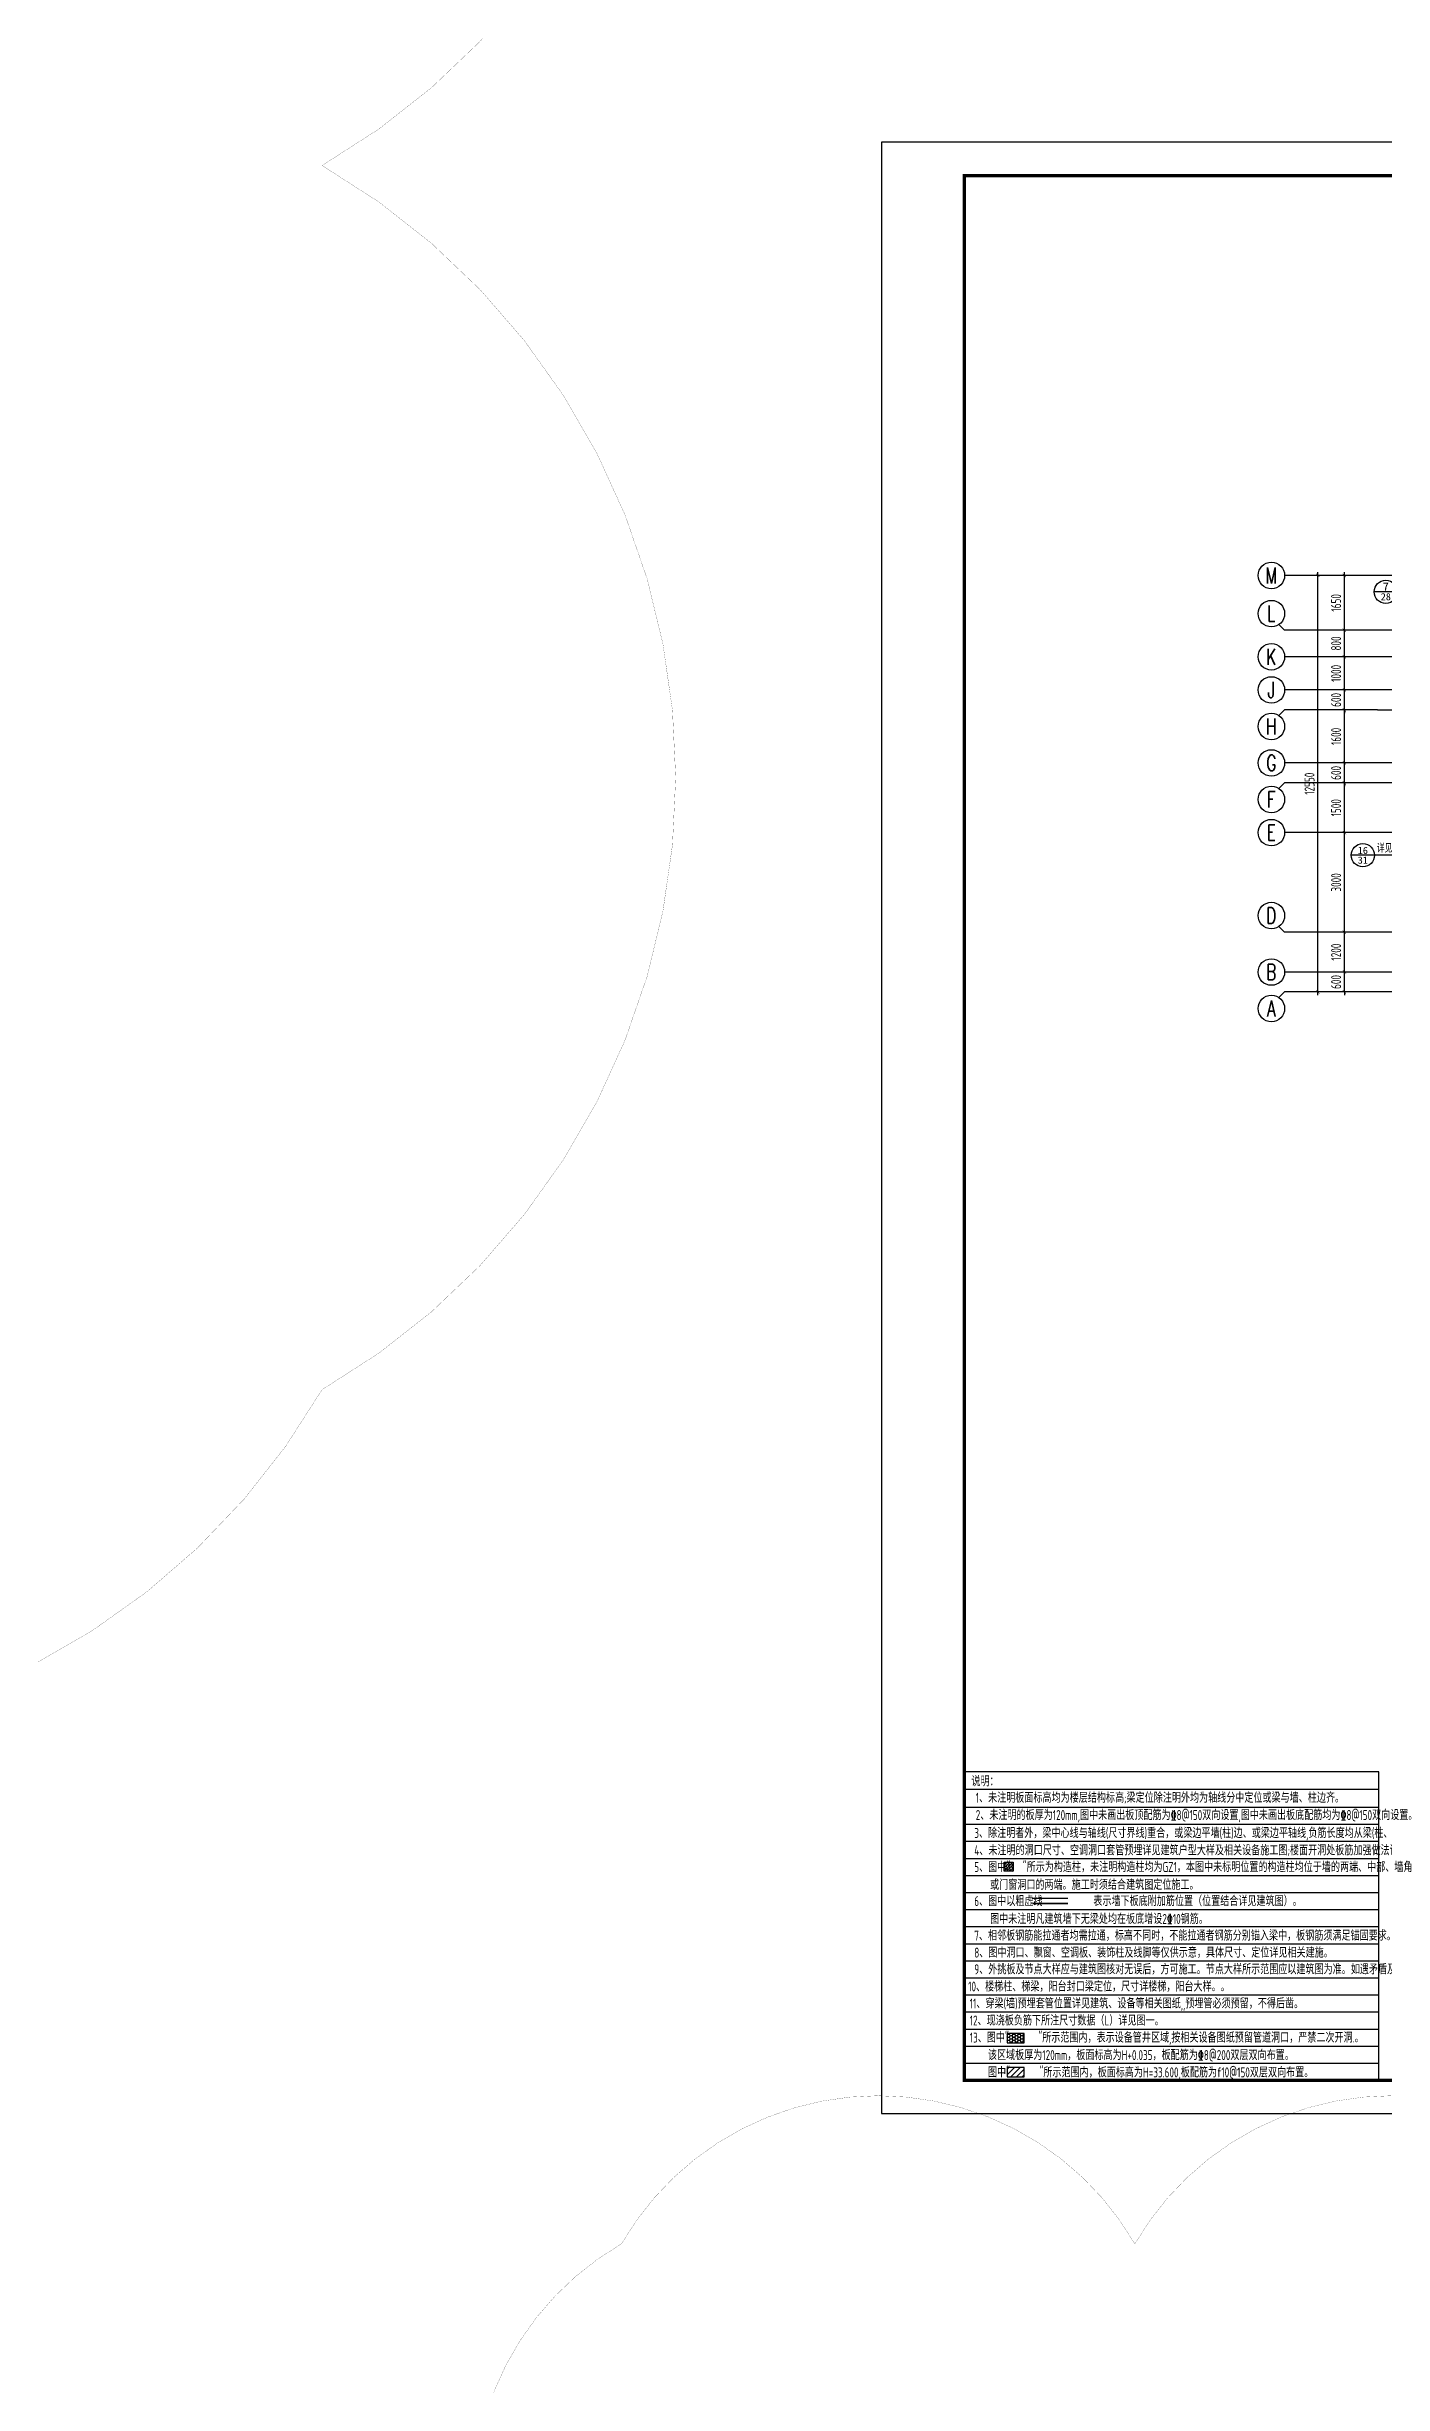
# Model space of a CAD drawing. Extents: x -461650 to 361314, y 245336 to 769729.
# Drawn here: x -52398 to -12146, y 323315 to 393757 of the extents above; entities that cross this region are included whole.
import ezdxf
from ezdxf.enums import TextEntityAlignment as Align

# ---------------------------------------------------------------- set-up
doc = ezdxf.new("R2010")
doc.units = 0
doc.header["$LTSCALE"] = 1000
doc.linetypes.add('DASH', pattern=[0.35, 0.25, -0.1])
doc.linetypes.add('DOTE', pattern=[2.42, 2, -0.2, 0.02, -0.2])
doc.layers.get('0').update_dxf_attribs({"linetype": 'CONTINUOUS'})
doc.layers.get('DEFPOINTS').update_dxf_attribs({"linetype": 'CONTINUOUS'})
for name, color, linetype in [('-TK', 7, 'CONTINUOUS'), ('A-AXIS', 1, 'CONTINUOUS'), ('A-DOTE', 10, 'DOTE'), ('AXIS_NUM', 7, 'CONTINUOUS'), ('DIM_IDEN', 67, 'CONTINUOUS'), ('PUB_TEXT', 2, 'CONTINUOUS'), ('S-B板填充', 251, 'CONTINUOUS'), ('S-Y一般标注', 3, 'CONTINUOUS'), ('S-文字', 7, 'CONTINUOUS'), ('S-板正筋', 2, 'CONTINUOUS'), ('S-构造柱', 212, 'CONTINUOUS'), ('S-表格线', 54, 'CONTINUOUS'), ('S-降板填充', 75, 'CONTINUOUS')]:
    doc.layers.add(name, color=color, linetype=linetype)
doc.layers.add('审图修改', color=2, linetype='CONTINUOUS', plot=False)
doc.styles.add('_TCH_AXIS', font='COMPLEX', dxfattribs={"bigfont": 'GBCBIG'})
doc.styles.add('_TCH_LABEL', font='simhei.ttf')
doc.styles.add('TSSD_Axis', font='complex.shx', dxfattribs={"width": 0.7, "bigfont": 'hztxt.shx'})
doc.styles.add('TSSD_DIMENSION', font='Tssdeng.shx', dxfattribs={"width": 0.7, "bigfont": 'tssdchn.shx'})
doc.styles.add('TSSD_REIN', font='tssdeng.shx', dxfattribs={"width": 0.7, "height": 300, "bigfont": 'tssdchn.shx'})
doc.dimstyles.new('TSSD_100_100', dxfattribs={"dimtxt": 300, "dimasz": 100, "dimexe": 100, "dimexo": 250, "dimgap": 100, "dimtad": 1, "dimdec": 0, "dimzin": 0, "dimdsep": 46, "dimtxsty": 'TSSD_DIMENSION', "dimblk": 'ARCHTICK', "dimcen": 0, "dimdle": 100, "dimclrt": 7, "dimadec": 0, "dimazin": 0, "dimtfac": 1, "dimtdec": 0, "dimtix": 1, "dimtmove": 2, "dimatfit": 3, "dimldrblk": 'ARCHTICK', "dimfxl": 0, "dimtolj": 1, "dimtzin": 0, "dimarcsym": 0})

# ---------------------------------------------------------------- blocks, each defined once
blk = doc.blocks.new('A1')
blk.add_lwpolyline([(0, 59400), (0, 0), (84100, 0), (84100, 59400)], close=True)
at = {"const_width": 100}
blk.add_lwpolyline([(2500, 58400), (2500, 1000), (83100, 1000), (83100, 58400)], close=True, dxfattribs=at)
blk = doc.blocks.new('ts_axno')
at = {"color": 0, "linetype": 'ByBlock', "lineweight": -2}
blk.add_circle((0, 0), 0.5, dxfattribs=at)
at = {"color": 0, "linetype": 'ByBlock', "lineweight": -2, "style": 'TSSD_Axis', "width": 0.7}
blk.add_attdef('A', text='', height=0.6, dxfattribs=at).set_placement((0, 0), align=Align.MIDDLE_CENTER)
blk = doc.blocks.new('_ArchTick')
at = {"color": 0, "linetype": 'ByBlock', "const_width": 0.15}
blk.add_lwpolyline([(-0.5, -0.5), (0.5, 0.5)], dxfattribs=at)
blk = doc.blocks.new('*D312')
at = {"layer": 'DEFPOINTS', "color": 0}
for p in [(2600, 5200), (3600, 5200), (3600, 4600)]:
    blk.add_point(p, dxfattribs=at)
at = {"layer": 'S-Y一般标注', "color": 0, "lineweight": -2}
for p, q in [((3350, 5200), (2500, 5200)), ((2600, 5200), (2600, 5300)), ((2600, 4600), (2600, 5200)), ((3350, 4600), (2500, 4600)), ((2600, 4600), (2600, 4500))]:
    blk.add_line(p, q, dxfattribs=at)
at = {"layer": 'S-Y一般标注', "color": 0, "lineweight": -2, "xscale": 100, "yscale": 100, "zscale": 100}
for p, rotation in [((2600, 5200), 270), ((2600, 4600), 90)]:
    blk.add_blockref('_ArchTick', p, dxfattribs=dict(at, rotation=rotation))
at = {"layer": 'S-Y一般标注', "color": 7, "insert": (2350, 4900), "char_height": 300, "attachment_point": 5, "rotation": 90, "style": 'TSSD_DIMENSION'}
blk.add_mtext('\\A1;600', dxfattribs=at)
blk = doc.blocks.new('*D313')
at = {"layer": 'DEFPOINTS', "color": 0}
for p in [(2600, 10900), (3600, 10900), (3600, 9400)]:
    blk.add_point(p, dxfattribs=at)
at = {"layer": 'S-Y一般标注', "color": 0, "lineweight": -2}
for p, q in [((3350, 10900), (2500, 10900)), ((2600, 9300), (2600, 11000)), ((3350, 9400), (2500, 9400))]:
    blk.add_line(p, q, dxfattribs=at)
at = {"layer": 'S-Y一般标注', "color": 0, "lineweight": -2, "xscale": 100, "yscale": 100, "zscale": 100}
for p, rotation in [((2600, 10900), 90), ((2600, 9400), 270)]:
    blk.add_blockref('_ArchTick', p, dxfattribs=dict(at, rotation=rotation))
at = {"layer": 'S-Y一般标注', "color": 7, "insert": (2350, 10150), "char_height": 300, "attachment_point": 5, "rotation": 90, "style": 'TSSD_DIMENSION'}
blk.add_mtext('\\A1;1500', dxfattribs=at)
blk = doc.blocks.new('*D314')
at = {"layer": 'DEFPOINTS', "color": 0}
for p in [(2600, 11500), (3600, 11500), (3600, 10900)]:
    blk.add_point(p, dxfattribs=at)
at = {"layer": 'S-Y一般标注', "color": 0, "lineweight": -2}
for p, q in [((3350, 11500), (2500, 11500)), ((2600, 11500), (2600, 11600)), ((2600, 10900), (2600, 11500)), ((3350, 10900), (2500, 10900)), ((2600, 10900), (2600, 10800))]:
    blk.add_line(p, q, dxfattribs=at)
at = {"layer": 'S-Y一般标注', "color": 0, "lineweight": -2, "xscale": 100, "yscale": 100, "zscale": 100}
for p, rotation in [((2600, 11500), 270), ((2600, 10900), 90)]:
    blk.add_blockref('_ArchTick', p, dxfattribs=dict(at, rotation=rotation))
at = {"layer": 'S-Y一般标注', "color": 7, "insert": (2350, 11200), "char_height": 300, "attachment_point": 5, "rotation": 90, "style": 'TSSD_DIMENSION'}
blk.add_mtext('\\A1;600', dxfattribs=at)
blk = doc.blocks.new('*D315')
at = {"layer": 'DEFPOINTS', "color": 0}
for p in [(2600, 13100), (3600, 13100), (3600, 11500)]:
    blk.add_point(p, dxfattribs=at)
at = {"layer": 'S-Y一般标注', "color": 0, "lineweight": -2}
for p, q in [((3350, 13100), (2500, 13100)), ((2600, 11400), (2600, 13200)), ((3350, 11500), (2500, 11500))]:
    blk.add_line(p, q, dxfattribs=at)
at = {"layer": 'S-Y一般标注', "color": 0, "lineweight": -2, "xscale": 100, "yscale": 100, "zscale": 100}
for p, rotation in [((2600, 13100), 90), ((2600, 11500), 270)]:
    blk.add_blockref('_ArchTick', p, dxfattribs=dict(at, rotation=rotation))
at = {"layer": 'S-Y一般标注', "color": 7, "insert": (2350, 12300), "char_height": 300, "attachment_point": 5, "rotation": 90, "style": 'TSSD_DIMENSION'}
blk.add_mtext('\\A1;1600', dxfattribs=at)
blk = doc.blocks.new('*D316')
at = {"layer": 'DEFPOINTS', "color": 0}
for p in [(2600, 13700), (3600, 13700), (3600, 13100)]:
    blk.add_point(p, dxfattribs=at)
at = {"layer": 'S-Y一般标注', "color": 0, "lineweight": -2}
for p, q in [((3350, 13700), (2500, 13700)), ((2600, 13700), (2600, 13800)), ((2600, 13100), (2600, 13700)), ((3350, 13100), (2500, 13100)), ((2600, 13100), (2600, 13000))]:
    blk.add_line(p, q, dxfattribs=at)
at = {"layer": 'S-Y一般标注', "color": 0, "lineweight": -2, "xscale": 100, "yscale": 100, "zscale": 100}
for p, rotation in [((2600, 13700), 270), ((2600, 13100), 90)]:
    blk.add_blockref('_ArchTick', p, dxfattribs=dict(at, rotation=rotation))
at = {"layer": 'S-Y一般标注', "color": 7, "insert": (2350, 13400), "char_height": 300, "attachment_point": 5, "rotation": 90, "style": 'TSSD_DIMENSION'}
blk.add_mtext('\\A1;600', dxfattribs=at)
blk = doc.blocks.new('*D317')
at = {"layer": 'DEFPOINTS', "color": 0}
for p in [(2600, 14700), (3600, 14700), (3600, 13700)]:
    blk.add_point(p, dxfattribs=at)
at = {"layer": 'S-Y一般标注', "color": 0, "lineweight": -2}
for p, q in [((2600, 13600), (2600, 14800)), ((3350, 14700), (2500, 14700)), ((3350, 13700), (2500, 13700))]:
    blk.add_line(p, q, dxfattribs=at)
at = {"layer": 'S-Y一般标注', "color": 0, "lineweight": -2, "xscale": 100, "yscale": 100, "zscale": 100}
for p, rotation in [((2600, 14700), 90), ((2600, 13700), 270)]:
    blk.add_blockref('_ArchTick', p, dxfattribs=dict(at, rotation=rotation))
at = {"layer": 'S-Y一般标注', "color": 7, "insert": (2350, 14200), "char_height": 300, "attachment_point": 5, "rotation": 90, "style": 'TSSD_DIMENSION'}
blk.add_mtext('\\A1;1000', dxfattribs=at)
blk = doc.blocks.new('*D318')
at = {"layer": 'DEFPOINTS', "color": 0}
for p in [(1800, 17150), (3600, 17150), (3600, 4600)]:
    blk.add_point(p, dxfattribs=at)
at = {"layer": 'S-Y一般标注', "color": 0, "lineweight": -2}
for p, q in [((3350, 17150), (1700, 17150)), ((1800, 4500), (1800, 17250)), ((3350, 4600), (1700, 4600))]:
    blk.add_line(p, q, dxfattribs=at)
at = {"layer": 'S-Y一般标注', "color": 0, "lineweight": -2, "xscale": 100, "yscale": 100, "zscale": 100}
for p, rotation in [((1800, 17150), 90), ((1800, 4600), 270)]:
    blk.add_blockref('_ArchTick', p, dxfattribs=dict(at, rotation=rotation))
at = {"layer": 'S-Y一般标注', "color": 7, "insert": (1550, 10875), "char_height": 300, "attachment_point": 5, "rotation": 90, "style": 'TSSD_DIMENSION'}
blk.add_mtext('\\A1;12550', dxfattribs=at)
blk = doc.blocks.new('*D319')
at = {"layer": 'DEFPOINTS', "color": 0}
for p in [(2600, 15500), (3600, 15500), (3600, 14700)]:
    blk.add_point(p, dxfattribs=at)
at = {"layer": 'S-Y一般标注', "color": 0, "lineweight": -2}
for p, q in [((3350, 15500), (2500, 15500)), ((2600, 14600), (2600, 15600)), ((3350, 14700), (2500, 14700))]:
    blk.add_line(p, q, dxfattribs=at)
at = {"layer": 'S-Y一般标注', "color": 0, "lineweight": -2, "xscale": 100, "yscale": 100, "zscale": 100}
for p, rotation in [((2600, 15500), 90), ((2600, 14700), 270)]:
    blk.add_blockref('_ArchTick', p, dxfattribs=dict(at, rotation=rotation))
at = {"layer": 'S-Y一般标注', "color": 7, "insert": (2350, 15100), "char_height": 300, "attachment_point": 5, "rotation": 90, "style": 'TSSD_DIMENSION'}
blk.add_mtext('\\A1;800', dxfattribs=at)
blk = doc.blocks.new('*D320')
at = {"layer": 'DEFPOINTS', "color": 0}
for p in [(2600, 6400), (3600, 6400), (3600, 5200)]:
    blk.add_point(p, dxfattribs=at)
at = {"layer": 'S-Y一般标注', "color": 0, "lineweight": -2}
for p, q in [((3350, 6400), (2500, 6400)), ((2600, 5100), (2600, 6500)), ((3350, 5200), (2500, 5200))]:
    blk.add_line(p, q, dxfattribs=at)
at = {"layer": 'S-Y一般标注', "color": 0, "lineweight": -2, "xscale": 100, "yscale": 100, "zscale": 100}
for p, rotation in [((2600, 6400), 90), ((2600, 5200), 270)]:
    blk.add_blockref('_ArchTick', p, dxfattribs=dict(at, rotation=rotation))
at = {"layer": 'S-Y一般标注', "color": 7, "insert": (2350, 5800), "char_height": 300, "attachment_point": 5, "rotation": 90, "style": 'TSSD_DIMENSION'}
blk.add_mtext('\\A1;1200', dxfattribs=at)
blk = doc.blocks.new('*D321')
at = {"layer": 'DEFPOINTS', "color": 0}
for p in [(2600, 9400), (3600, 9400), (3600, 6400)]:
    blk.add_point(p, dxfattribs=at)
at = {"layer": 'S-Y一般标注', "color": 0, "lineweight": -2}
for p, q in [((3350, 9400), (2500, 9400)), ((2600, 6300), (2600, 9500)), ((3350, 6400), (2500, 6400))]:
    blk.add_line(p, q, dxfattribs=at)
at = {"layer": 'S-Y一般标注', "color": 0, "lineweight": -2, "xscale": 100, "yscale": 100, "zscale": 100}
for p, rotation in [((2600, 9400), 90), ((2600, 6400), 270)]:
    blk.add_blockref('_ArchTick', p, dxfattribs=dict(at, rotation=rotation))
at = {"layer": 'S-Y一般标注', "color": 7, "insert": (2350, 7900), "char_height": 300, "attachment_point": 5, "rotation": 90, "style": 'TSSD_DIMENSION'}
blk.add_mtext('\\A1;3000', dxfattribs=at)
blk = doc.blocks.new('*D350')
at = {"layer": 'DEFPOINTS', "color": 0}
for p in [(2600, 17150), (3600, 17150), (3600, 15500)]:
    blk.add_point(p, dxfattribs=at)
at = {"layer": 'S-Y一般标注', "color": 0, "lineweight": -2}
for p, q in [((3350, 17150), (2500, 17150)), ((2600, 15400), (2600, 17250)), ((3350, 15500), (2500, 15500))]:
    blk.add_line(p, q, dxfattribs=at)
at = {"layer": 'S-Y一般标注', "color": 0, "lineweight": -2, "xscale": 100, "yscale": 100, "zscale": 100}
for p, rotation in [((2600, 17150), 90), ((2600, 15500), 270)]:
    blk.add_blockref('_ArchTick', p, dxfattribs=dict(at, rotation=rotation))
at = {"layer": 'S-Y一般标注', "color": 7, "insert": (2350, 16325), "char_height": 300, "attachment_point": 5, "rotation": 90, "style": 'TSSD_DIMENSION'}
blk.add_mtext('\\A1;1650', dxfattribs=at)
blk = doc.blocks.new('20210810.07335079')
at = {"layer": 'DIM_IDEN'}
for p, q in [((11295, 16253), (10595, 16253)), ((12204, 16253), (11295, 16253)), ((12204, 13305), (12204, 16253)), ((14477, 16253), (15386, 16253)), ((14477, 14955), (14477, 16253)), ((16086, 16253), (15386, 16253)), ((17428, 16253), (18337, 16253)), ((17428, 13305), (17428, 16253)), ((19037, 16253), (18337, 16253)), ((1914, 14561), (1214, 14561)), ((2823, 14561), (1914, 14561)), ((2823, 11505), (2823, 14561)), ((5101, 14561), (4401, 14561)), ((6010, 14561), (5101, 14561)), ((6010, 12505), (6010, 14561)), ((7376, 14561), (6676, 14561)), ((8285, 14561), (7376, 14561)), ((8285, 12505), (8285, 14561)), ((9170, 14561), (8470, 14561)), ((10079, 14561), (9170, 14561)), ((10079, 12505), (10079, 14561)), ((19553, 14561), (20462, 14561)), ((19553, 12505), (19553, 14561)), ((21162, 14561), (20462, 14561)), ((21347, 14561), (22256, 14561)), ((21347, 12505), (21347, 14561)), ((22956, 14561), (22256, 14561)), ((23622, 14561), (24531, 14561)), ((23622, 12505), (23622, 14561)), ((25231, 14561), (24531, 14561)), ((26680, 14561), (27589, 14561)), ((26680, 11505), (26680, 14561)), ((28289, 14561), (27589, 14561)), ((1222, 6623), (522, 6623)), ((1690, 6623), (1222, 6623)), ((2416, 6623), (1690, 6623)), ((3706, 3805), (3706, 2116)), ((25926, 3805), (25926, 2116)), ((4973, 2930), (5420, 2930)), ((5420, 2930), (6536, 2930)), ((7036, 2930), (6536, 2930)), ((23096, 2930), (22596, 2930)), ((24212, 2930), (23096, 2930)), ((24659, 2930), (24212, 2930)), ((2797, 2116), (2097, 2116)), ((3706, 2116), (2797, 2116)), ((9889, 2605), (9889, 1270)), ((11712, 2595), (11712, 1270)), ((13691, 2605), (13691, 1270)), ((15941, 2605), (15941, 1270)), ((17946, 2595), (17946, 1270)), ((19743, 2605), (19743, 1270)), ((25926, 2116), (26835, 2116)), ((27535, 2116), (26835, 2116)), ((8980, 1270), (8280, 1270)), ((9889, 1270), (8980, 1270)), ((10803, 1270), (10103, 1270)), ((11712, 1270), (10803, 1270)), ((12782, 1270), (12082, 1270)), ((13691, 1270), (12782, 1270)), ((15941, 1270), (16850, 1270)), ((17550, 1270), (16850, 1270)), ((17946, 1270), (18855, 1270)), ((19555, 1270), (18855, 1270)), ((19743, 1270), (20652, 1270)), ((21352, 1270), (20652, 1270))]:
    blk.add_line(p, q, dxfattribs=at)
for points, const_width in [([(14582, 14955), (14582, 15155)], 35), ([(12099, 13305), (12099, 13505)], 35), ([(17533, 13305), (17533, 13505)], 35), ([(5905, 12505), (5905, 12705)], 35), ([(8180, 12505), (8180, 12705)], 35), ([(9974, 12505), (9974, 12705)], 35), ([(19658, 12505), (19658, 12705)], 35), ([(21452, 12505), (21452, 12705)], 35), ([(23727, 12505), (23727, 12705)], 35), ([(2718, 11505), (2718, 11705)], 35), ([(26785, 11505), (26785, 11705)], 35), ([(2416, 6728), (2216, 6728)], 35), ([(3601, 3805), (3601, 3605)], 35), ([(26031, 3805), (26031, 3605)], 35), ([(4973, 2855), (5116, 2855)], 25), ([(24659, 2855), (24516, 2855)], 25), ([(9784, 2605), (9784, 2405)], 35), ([(11607, 2595), (11607, 2395)], 35), ([(13586, 2605), (13586, 2405)], 35), ([(16046, 2605), (16046, 2405)], 35), ([(18051, 2595), (18051, 2395)], 35), ([(19848, 2605), (19848, 2405)], 35)]:
    blk.add_lwpolyline(points, dxfattribs=dict(at, const_width=const_width))
for centre, radius in [((10945, 16253), 350), ((15736, 16253), 350), ((18687, 16253), 350), ((1564, 14561), 350), ((4751, 14561), 350), ((7026, 14561), 350), ((8820, 14561), 350), ((20812, 14561), 350), ((22606, 14561), 350), ((24881, 14561), 350), ((27939, 14561), 350), ((872, 6623), 350), ((6786, 2930), 250), ((22846, 2930), 250), ((2447, 2116), 350), ((27185, 2116), 350), ((8630, 1270), 350), ((10453, 1270), 350), ((12432, 1270), 350), ((17200, 1270), 350), ((19205, 1270), 350), ((21002, 1270), 350)]:
    blk.add_circle(centre, radius, dxfattribs=at)
at = {"layer": 'PUB_TEXT', "style": '_TCH_LABEL'}
for s, height, width, p, p2 in [('30', 212, 1.017143, (10790, 16000), (11100, 16000)), ('11', 210.8, 1.034884, (10788, 16294), (11102, 16294)), ('30', 212, 1.017143, (15581, 16000), (15891, 16000)), ('12', 211.6, 1.022989, (15580, 16294), (15892, 16294)), ('30', 212, 1.017143, (18532, 16000), (18842, 16000)), ('11', 210.8, 1.034884, (18530, 16294), (18844, 16294)), ('7', 241, 1.053254, (1473, 14600), (1655, 14600)), ('9', 242, 1.011364, (4663, 14600), (4839, 14600)), ('10', 213.8, 0.988889, (6874, 14602), (7178, 14602)), ('9', 242, 1.011364, (8732, 14600), (8908, 14600)), ('9', 242, 1.011364, (20724, 14600), (20900, 14600)), ('10', 213.8, 0.988889, (22454, 14602), (22758, 14602)), ('9', 242, 1.011364, (24793, 14600), (24969, 14600)), ('8', 242, 1.017143, (27851, 14600), (28027, 14600)), ('28', 212.3, 1.011364, (1410, 14308), (1718, 14308)), ('29', 211.6, 1.022989, (4595, 14309), (4906, 14309)), ('29', 211.6, 1.022989, (6870, 14309), (7182, 14309)), ('29', 211.6, 1.022989, (8664, 14309), (8976, 14309)), ('29', 211.6, 1.022989, (20656, 14309), (20967, 14309)), ('29', 211.6, 1.022989, (22450, 14309), (22761, 14309)), ('29', 211.6, 1.022989, (24725, 14309), (25037, 14309)), ('28', 212.3, 1.011364, (27785, 14308), (28093, 14308)), ('31', 212.3, 1.011364, (717, 6370), (1026, 6370)), ('16', 212.3, 1.011364, (717, 6663), (1026, 6663)), ('27', 151.1, 1.022989, (6675, 2750), (6897, 2750)), ('6', 173, 1.011364, (6723, 2958), (6849, 2958)), ('27', 151.1, 1.022989, (22734, 2750), (22957, 2750)), ('6', 173, 1.011364, (22783, 2958), (22908, 2958)), ('1', 241, 1.034884, (2357, 2155), (2537, 2155)), ('3', 242, 1.00565, (27098, 2155), (27272, 2155)), ('25', 212.7, 1.00565, (2293, 1863), (2601, 1863)), ('4', 241, 1.034884, (8540, 1309), (8720, 1309)), ('5', 241, 1.028902, (10363, 1309), (10542, 1309)), ('2', 241, 1.022989, (12343, 1309), (12521, 1309)), ('2', 241, 1.022989, (17111, 1309), (17289, 1309)), ('5', 241, 1.028902, (19115, 1309), (19294, 1309)), ('4', 241, 1.034884, (20912, 1309), (21092, 1309)), ('26', 211.6, 1.022989, (27029, 1864), (27341, 1864)), ('26', 211.6, 1.022989, (8474, 1018), (8786, 1018)), ('27', 211.6, 1.022989, (10297, 1018), (10608, 1018)), ('25', 212.7, 1.00565, (12278, 1017), (12586, 1017)), ('25', 212.7, 1.00565, (17046, 1017), (17354, 1017)), ('27', 211.6, 1.022989, (19049, 1018), (19360, 1018)), ('26', 211.6, 1.022989, (20846, 1018), (21158, 1018))]:
    blk.add_text(s, height=height, dxfattribs=dict(at, width=width)).set_placement(p, p2, align=Align.FIT)
at = {"layer": 'PUB_TEXT', "style": '_TCH_AXIS'}
for height, p in [(236.3, (11365, 16336)), (236.3, (14657, 16336)), (236.3, (17607, 16336)), (236.3, (1984, 14645)), (236.3, (5171, 14645)), (236.3, (7446, 14645)), (236.3, (9240, 14645)), (236.3, (19732, 14645)), (236.3, (21526, 14645)), (236.3, (23802, 14645)), (236.3, (26859, 14645)), (236.3, (1292, 6706)), (168.8, (6015, 2989)), (168.8, (23146, 2989)), (236.3, (2867, 2199)), (236.3, (26105, 2199)), (236.3, (9050, 1353)), (236.3, (10873, 1353)), (236.3, (12852, 1353)), (236.3, (16120, 1353)), (236.3, (18125, 1353)), (236.3, (19922, 1353))]:
    blk.add_text('详见结施', height=height, dxfattribs=at).set_placement(p)
blk = doc.blocks.new('20210726.16395156')
at = {"layer": 'A-AXIS'}
for p, q in [((3600, 17150), (800, 17150)), ((800, 15500), (628.4, 15671.7)), ((3600, 15500), (800, 15500)), ((3600, 14700), (800, 14700)), ((3600, 13700), (800, 13700)), ((800, 13100.3), (628.4, 12928.7)), ((3600, 13100.3), (800, 13100.3)), ((3600, 11500), (800, 11500)), ((800, 10900), (628.4, 10728.4)), ((3600, 10900), (800, 10900)), ((3600, 9400), (800, 9400)), ((800, 6400), (628.4, 6571.7)), ((3600, 6400), (800, 6400)), ((3600, 5200), (800, 5200)), ((800, 4600), (628.4, 4428.4)), ((3600, 4600), (800, 4600))]:
    blk.add_line(p, q, dxfattribs=at)
at = {"layer": 'A-DOTE'}
for p, q in [((55600, 17150), (3600, 17150)), ((55600, 15500), (3600, 15500)), ((55600, 14700), (3600, 14700)), ((55600, 13700), (3600, 13700)), ((3600, 13100.3), (55600, 13100.3)), ((55600, 11500), (3600, 11500)), ((55600, 10900), (3600, 10900)), ((55600, 9400), (3600, 9400)), ((55600, 6400), (3600, 6400)), ((55600, 5200), (3600, 5200)), ((55600, 4600), (3600, 4600))]:
    blk.add_line(p, q, dxfattribs=at)
at = {"layer": 'A-AXIS'}
ref = blk.add_blockref('ts_axno', (400, 17150), dxfattribs=dict(at, xscale=800, yscale=800, zscale=800))
ref.add_attrib('G', 'M', dxfattribs={"layer": 'AXIS_NUM', "height": 480, "style": 'TSSD_Axis', "width": 0.7}).set_placement((400, 17150), align=Align.MIDDLE_CENTER)
ref = blk.add_blockref('ts_axno', (400, 16000), dxfattribs=dict(at, xscale=800, yscale=800, zscale=800))
ref.add_attrib('G', 'L', dxfattribs={"layer": 'AXIS_NUM', "height": 480, "style": 'TSSD_Axis', "width": 0.7}).set_placement((400, 16000), align=Align.MIDDLE_CENTER)
ref = blk.add_blockref('ts_axno', (400, 14700), dxfattribs=dict(at, xscale=800, yscale=800, zscale=800))
ref.add_attrib('G', 'K', dxfattribs={"layer": 'AXIS_NUM', "height": 480, "style": 'TSSD_Axis', "width": 0.7}).set_placement((400, 14700), align=Align.MIDDLE_CENTER)
ref = blk.add_blockref('ts_axno', (400, 13700), dxfattribs=dict(at, xscale=800, yscale=800, zscale=800))
ref.add_attrib('G', 'J', dxfattribs={"layer": 'AXIS_NUM', "height": 480, "style": 'TSSD_Axis', "width": 0.7}).set_placement((400, 13700), align=Align.MIDDLE_CENTER)
ref = blk.add_blockref('ts_axno', (400, 12600.3), dxfattribs=dict(at, xscale=800, yscale=800, zscale=800))
ref.add_attrib('C', 'H', dxfattribs={"layer": 'AXIS_NUM', "height": 480, "style": 'TSSD_Axis', "width": 0.7}).set_placement((400, 12600.3), align=Align.MIDDLE_CENTER)
ref = blk.add_blockref('ts_axno', (400, 11500), dxfattribs=dict(at, xscale=800, yscale=800, zscale=800))
ref.add_attrib('D', 'G', dxfattribs={"layer": 'AXIS_NUM', "height": 480, "style": 'TSSD_Axis', "width": 0.7}).set_placement((400, 11500), align=Align.MIDDLE_CENTER)
ref = blk.add_blockref('ts_axno', (400, 10400), dxfattribs=dict(at, xscale=800, yscale=800, zscale=800))
ref.add_attrib('C', 'F', dxfattribs={"layer": 'AXIS_NUM', "height": 480, "style": 'TSSD_Axis', "width": 0.7}).set_placement((400, 10400), align=Align.MIDDLE_CENTER)
ref = blk.add_blockref('ts_axno', (400, 9400), dxfattribs=dict(at, xscale=800, yscale=800, zscale=800))
ref.add_attrib('B', 'E', dxfattribs={"layer": 'AXIS_NUM', "height": 480, "style": 'TSSD_Axis', "width": 0.7}).set_placement((400, 9400), align=Align.MIDDLE_CENTER)
ref = blk.add_blockref('ts_axno', (400, 6900), dxfattribs=dict(at, xscale=800, yscale=800, zscale=800, rotation=180))
ref.add_attrib('C', 'D', dxfattribs={"layer": 'AXIS_NUM', "height": 480, "style": 'TSSD_Axis', "width": 0.7}).set_placement((400, 6900), align=Align.MIDDLE_CENTER)
ref = blk.add_blockref('ts_axno', (400, 5200), dxfattribs=dict(at, xscale=800, yscale=800, zscale=800))
ref.add_attrib('A', 'B', dxfattribs={"layer": 'AXIS_NUM', "height": 480, "style": 'TSSD_Axis', "width": 0.7}).set_placement((400, 5200), align=Align.MIDDLE_CENTER)
ref = blk.add_blockref('ts_axno', (400, 4100), dxfattribs=dict(at, xscale=800, yscale=800, zscale=800))
ref.add_attrib('F', 'A', dxfattribs={"layer": 'AXIS_NUM', "height": 480, "style": 'TSSD_Axis', "width": 0.7}).set_placement((400, 4100), align=Align.MIDDLE_CENTER)
at = {"layer": 'S-Y一般标注'}
for base, p1, p2, picture, middle in [((1800, 17150), (3600, 4600), (3600, 17150), '*D318', (1550, 10875)), ((2600, 17150), (3600, 15500), (3600, 17150), '*D350', (2350, 16325)), ((2600, 15500), (3600, 14700), (3600, 15500), '*D319', (2350, 15100)), ((2600, 14700), (3600, 13700), (3600, 14700), '*D317', (2350, 14200)), ((2600, 13700), (3600, 13100.3), (3600, 13700), '*D316', (2350, 13400.2)), ((2600, 13100.3), (3600, 11500), (3600, 13100.3), '*D315', (2350, 12300.2)), ((2600, 11500), (3600, 10900), (3600, 11500), '*D314', (2350, 11200)), ((2600, 10900), (3600, 9400), (3600, 10900), '*D313', (2350, 10150)), ((2600, 9400), (3600, 6400), (3600, 9400), '*D321', (2350, 7900)), ((2600, 6400), (3600, 5200), (3600, 6400), '*D320', (2350, 5800)), ((2600, 5200), (3600, 4600), (3600, 5200), '*D312', (2350, 4900))]:
    dim = blk.add_linear_dim(base=base, p1=p1, p2=p2, angle=90, dimstyle='TSSD_100_100', dxfattribs=at)
    dim.commit()
    dim.dimension.update_dxf_attribs({"geometry": picture, "text_midpoint": middle})

msp = doc.modelspace()

# ---------------------------------------------------------------- hatches: boundary and pattern name
at = {"layer": 'S-B板填充'}
h = msp.add_hatch(dxfattribs=at)
h.set_pattern_fill('METAL', color=252, scale=30, style=0)
h.set_pattern_definition([(45, (62487.41, 263828.29), (-84.85281, 84.85281), [])])
h.paths.add_polyline_path([(-23470.08, 332579.63), (-22958.98, 332579.63), (-22958.98, 332858.42), (-23470.08, 332858.42)])
at = {"layer": 'S-构造柱'}
h = msp.add_hatch(dxfattribs=at)
h.set_pattern_fill('ARMORED', color=256, scale=12.857143, style=0)
h.set_pattern_definition([(50, (-1876834.15, 207427.83), (92.2191663, -8.0681316), [9.642857, -106.0714286]), (355, (-1876834.15, 207427.83), (-17.839457, 96.710417), [7.7142857, -84.857143]), (100.4514, (-1876826.47, 207427.15), (74.3797776, 88.642227), [8.1951673, -90.146843]), (46.1842, (-1876834.15, 207453.54), (137.216706, -21.281016), [14.464286, -159.107143]), (96.6356, (-1876822.72, 207451.77), (120.170919, 125.243726), [12.292751, -135.220243]), (351.1842, (-1876834.15, 207453.54), (120.170822, 125.24382), [11.571429, -127.285714]), (21, (-1876821.295, 207447.11), (76.7451924, -51.765286), [9.642857, -106.0714286]), (326, (-1876821.295, 207447.11), (31.2834, 93.233577), [7.7142857, -84.857143]), (71.4514, (-1876814.9, 207442.8), (108.0286237, 41.4682067), [8.1951673, -90.146843]), (37.5, (-1876834.152, 207427.827), (1.56340997, 42.80063835), [0, -83.8285714, 0, -86.1428571, 0, -85.1785714]), (7.5, (-1876834.15, 207427.827), (33.8232262, 50.7100772), [0, -49.1142857, 0, -81.9, 0, -32.4642857]), (327.5, (-1876862.824, 207427.827), (68.6343132, -2.8999121), [0, -32.1428571, 0, -100.2857143, 0, -133.0714286]), (317.5, (-1876875.68, 207427.827), (74.981079, 12.8706406), [0, -41.7857143, 0, -66.6, 0, -94.5]), (45, (-1876834.15, 207427.827), (-45.4568645, 45.4568645), [])])
h.paths.add_polyline_path([(-23565.57, 339050.36), (-23291.28, 339050.36), (-23291.28, 338776.07), (-23565.57, 338776.07)])
at = {"layer": 'S-降板填充', "linetype": 'ByBlock'}
h = msp.add_hatch(dxfattribs=at)
h.set_pattern_fill('HONEY', color=8, scale=17.142857, style=0)
h.set_pattern_definition([(0, (-2836055.174, 265897.937), (81.6428571, 47.1365143), [54.4285714, -108.8571429]), (120, (-2836055.174, 265897.937), (-81.6428474, 47.1365312), [54.4285714, -108.8571429]), (60, (-2836055.174, 265897.937), (9.75e-06, 94.2730455), [-108.8571429, 54.4285714])])
h.paths.add_polyline_path([(-23470.08, 333608.2), (-22958.98, 333608.2), (-22958.98, 333886.99), (-23470.08, 333886.99)])

# ---------------------------------------------------------------- linework, layer by layer
at = {"layer": 'S-板正筋', "linetype": 'DASH', "const_width": 42.86}
for points in [[(-22714.02, 337962.09), (-22714.02, 337962.09), (-21643.51, 337962.1), (-21643.51, 337962.1)], [(-22714.02, 337804.03), (-22714.02, 337804.03), (-21643.51, 337804.04), (-21643.51, 337804.04)]]:
    msp.add_lwpolyline(points, dxfattribs=at)
at = {"layer": 'S-构造柱'}
msp.add_lwpolyline([(-23565.57, 339050.36), (-23291.28, 339050.36), (-23291.28, 338776.07), (-23565.57, 338776.07), (-23565.57, 339050.36)], dxfattribs=at)
at = {"layer": 'S-表格线'}
for p, q in [((-24758.09, 332476.85), (-24758.09, 341773.51)), ((-12276.61, 341773.51), (-24758.09, 341773.51)), ((-12276.61, 332476.85), (-12276.61, 341773.51)), ((-12276.61, 341239.47), (-24758.09, 341239.47)), ((-24758.09, 332971.38), (-24758.09, 341239.47)), ((-24758.09, 340705.43), (-12276.61, 340705.43)), ((-24758.09, 340191.14), (-12276.61, 340191.14)), ((-24758.09, 340191.14), (-12276.61, 340191.14)), ((-24758.09, 339676.85), (-12276.61, 339676.85)), ((-24758.09, 339162.57), (-12276.61, 339162.57)), ((-24758.09, 338648.28), (-12276.61, 338648.28)), ((-24758.09, 338134), (-12276.61, 338134)), ((-24758.09, 337619.71), (-12276.61, 337619.71)), ((-24758.09, 337105.43), (-12276.61, 337105.43)), ((-24758.09, 336591.14), (-12276.61, 336591.14)), ((-24758.09, 336076.85), (-12276.61, 336076.85)), ((-24758.09, 335562.57), (-12276.61, 335562.57)), ((-24758.09, 335048.28), (-12276.61, 335048.28)), ((-24758.09, 334534), (-12276.61, 334534)), ((-24758.09, 334019.71), (-12276.61, 334019.71)), ((-24758.09, 333505.43), (-12276.61, 333505.43)), ((-24758.09, 332991.14), (-12276.61, 332991.14)), ((-24758.09, 332476.85), (-12276.61, 332476.85))]:
    msp.add_line(p, q, dxfattribs=at)
at = {"layer": 'S-降板填充'}
for points in [[(-23470.08, 333608.2), (-22958.98, 333608.2), (-22958.98, 333886.99), (-23470.08, 333886.99)], [(-23470.08, 332579.63), (-22958.98, 332579.63), (-22958.98, 332858.42), (-23470.08, 332858.42)]]:
    msp.add_lwpolyline(points, close=True, dxfattribs=at)
at = {"layer": '审图修改', "const_width": 5}
for points in [[(-44105.17, 537737.99, -0.57735027), (-44105.17, 500848.12, -0.57735027), (-44105.17, 463958.24, -0.57735027), (-44105.17, 427068.37, -0.57735027), (-44105.17, 390178.5, -0.57735027), (-44105.17, 353288.63, -0.57735027), (-80995.04, 353288.63, -0.57735027), (-117884.91, 353288.63, -0.57735027), (-154774.78, 353288.63, -0.57735027), (-191664.66, 353288.63, -0.57735027), (-228554.53, 353288.63, -0.57735027), (-228554.53, 390178.5, -0.57735027), (-228554.53, 427068.37, -0.57735027), (-228554.53, 463958.24, -0.57735027), (-228554.53, 500848.12, -0.57735027), (-228554.53, 537737.99, -0.57735027)], [(-35089.89, 327546.2, -0.57735027), (-19626.32, 327546.2, -0.57735027), (-4162.75, 327546.2, -0.57735027), (11300.82, 327546.2, -0.57735027), (26764.38, 327546.2, -0.57735027), (42227.95, 327546.2, -0.57735027), (57691.52, 327546.2, -0.57735027), (57691.52, 312082.63, -0.57735027), (57691.52, 296619.07, -0.57735027), (57691.52, 281155.5, -0.57735027), (57691.52, 265691.93, -0.57735027), (57691.52, 250228.36, -0.57735027), (42227.95, 250228.36, -0.57735027), (26764.38, 250228.36, -0.57735027), (11300.82, 250228.36, -0.57735027), (-4162.75, 250228.36, -0.57735027), (-19626.32, 250228.36, -0.57735027), (-35089.89, 250228.36, -0.57735027), (-35089.89, 265691.93, -0.57735027), (-35089.89, 281155.5, -0.57735027), (-35089.89, 296619.07, -0.57735027), (-35089.89, 312082.63, -0.57735027), (-35089.89, 327546.2, -0.57735027), (-35089.89, 327546.2, -0.57735027)]]:
    msp.add_lwpolyline(points, format="xyb", dxfattribs=at)

# ---------------------------------------------------------------- block references
at = {"layer": '-TK'}
msp.add_blockref('A1', (-27258.09, 331476.85), dxfattribs=at)
at = {"layer": 'A-DOTE'}
msp.add_blockref('20210726.16395156', (-15915.8, 360673.91), dxfattribs=at)
at = {"layer": 'PUB_TEXT'}
msp.add_blockref('20210810.07335079', (-13631.69, 362769.33), dxfattribs=at)

# ---------------------------------------------------------------- texts
at = {"layer": 'S-文字', "style": 'TSSD_REIN', "width": 0.7}
for s, p in [('说明：', (-24550.24, 341336.22)), ('1、未注明板面标高均为楼层结构标高;梁定位除注明外均为轴线分中定位或梁与墙、柱边齐。', (-24419.85, 340839.97)), ('3、除注明者外，梁中心线与轴线(尺寸界线)重合，或梁边平墙(柱)边、或梁边平轴线,负筋长度均从梁(柱、墙)边起算。', (-24463.04, 339777.03)), ('4、未注明的洞口尺寸、空调洞口套管预埋详见建筑户型大样及相关设备施工图;楼面开洞处板筋加强做法详见结构设计总说明。', (-24463.04, 339257.03)), ('5、图中"   "所示为构造柱，未注明构造柱均为GZ1，本图中未标明位置的构造柱均位于墙的两端、中部、墙角', (-24463.04, 338750.78)), ('或门窗洞口的两端。施工时须结合建筑图定位施工。', (-23986.6, 338215.79)), ('6、图中以粗虚线            表示墙下板底附加筋位置（位置结合详见建筑图）。', (-24463.04, 337726.18)), ('图中未注明凡建筑墙下无梁处均在板底增设2%%13210钢筋。', (-23986.6, 337187.22)), ('7、相邻板钢筋能拉通者均需拉通，标高不同时，不能拉通者钢筋分别锚入梁中，板钢筋须满足锚固要求。', (-24463.04, 336686.89)), ('8、图中洞口、飘窗、空调板、装饰柱及线脚等仅供示意，具体尺寸、定位详见相关建施。', (-24463.04, 336172.61)), ('10、楼梯柱、梯梁，阳台封口梁定位，尺寸详楼梯，阳台大样。。', (-24647.27, 335151.31)), ('9、外挑板及节点大样应与建筑图核对无误后，方可施工。节点大样所示范围应以建筑图为准。如遇矛盾及时与设计单位联系解决。', (-24463.04, 335670.15)), ('11、穿梁(墙)预埋套管位置详见建筑、设备等相关图纸,,预埋管必须预留，不得后凿。', (-24599.78, 334640.99)), ('12、现浇板负筋下所注尺寸数据（L）详见图一。', (-24599.78, 334126.71)), ('13、图中"       "所示范围内，表示设备管井区域,按相关设备图纸预留管道洞口，严禁二次开洞.。', (-24599.78, 333612.42)), ('图中"       "所示范围内，板面标高为H=33.600,板配筋为f10@150双层双向布置。', (-24051.67, 332564.45))]:
    msp.add_text(s, height=300, dxfattribs=at).set_placement(p)
at = {"layer": 'S-文字', "color": 1, "style": 'TSSD_REIN', "width": 0.7}
for s, p in [('2、未注明的板厚为120mm,图中未画出板顶配筋为%%1328@150双向设置,图中未画出板底配筋均为%%1328@150双向设置。', (-24419.85, 340318.16)), ('该区域板厚为120mm，板面标高为H+0.035，板配筋为%%1328@200双层双向布置。', (-24051.67, 333084.67))]:
    msp.add_text(s, height=300, dxfattribs=at).set_placement(p)

doc.saveas('drawing.dxf')
